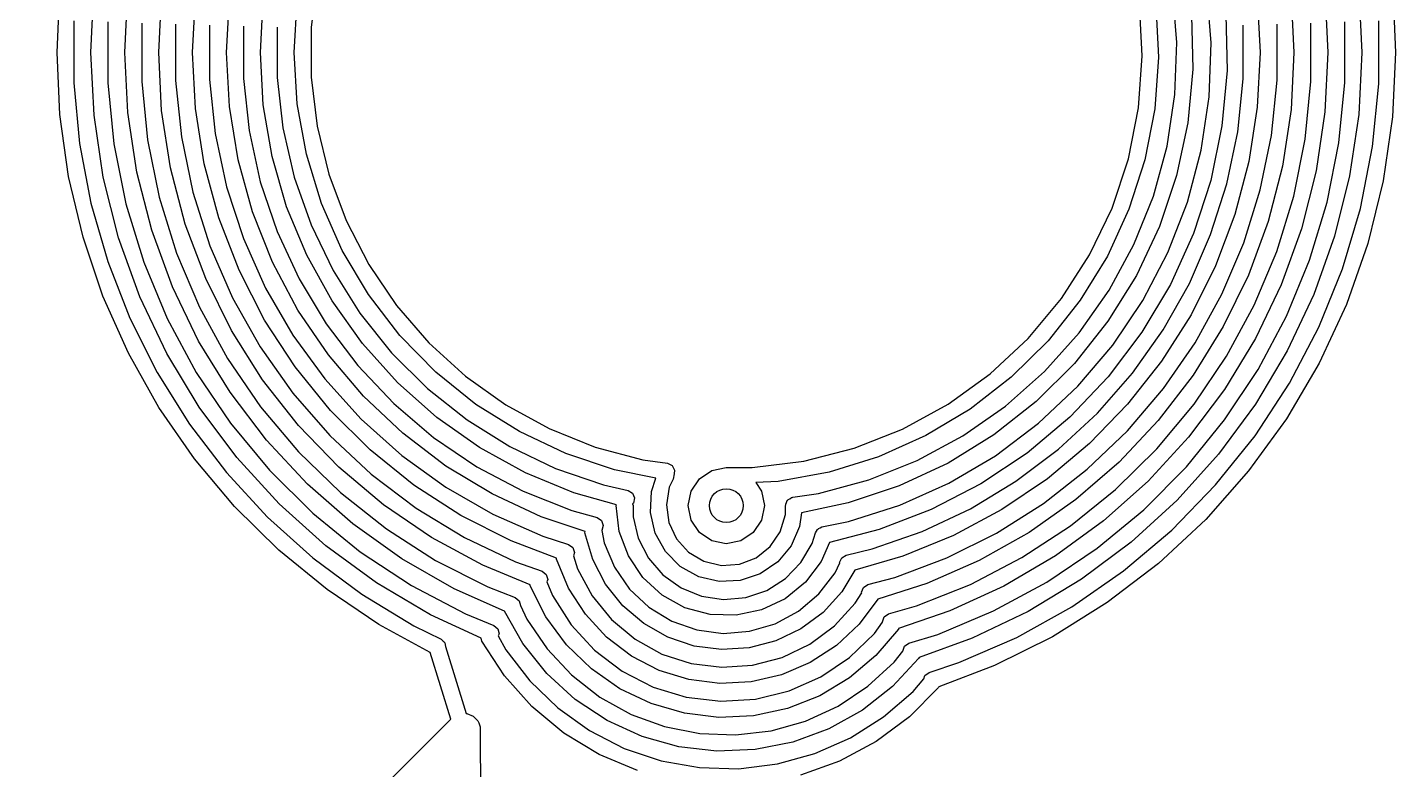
# Model space of a CAD drawing. Extents: x 108.1 to 155.9, y -81.1 to -32.1.
# Drawn here: x 110.77 to 118.85, y -60.83 to -56.45 of the extents above; entities that cross this region are included whole.
import ezdxf

# ---------------------------------------------------------------- set-up
doc = ezdxf.new("R2010")
doc.units = 0
doc.layers.add('BLACK', color=7, linetype='CONTINUOUS')

msp = doc.modelspace()

# ---------------------------------------------------------------- linework, layer by layer
at = {"layer": 'BLACK', "linetype": 'CONTINUOUS'}
for p, q in [((112.48471, -56.164097), (112.450036, -56.45401)), ((110.95, -56.6), (110.96585, -56.246498)), ((111.15, -56.6), (111.16828, -56.230185)), ((111.35, -56.6), (111.367773, -56.245213)), ((111.55, -56.6), (111.56744, -56.258617)), ((111.75, -56.6), (111.767366, -56.26969)), ((111.95, -56.6), (111.967289, -56.28109)), ((117.558616, -56.542423), (117.534259, -56.236362)), ((117.760885, -56.544063), (117.736961, -56.226574)), ((118.032633, -56.26969), (118.049998, -56.599996)), ((118.232425, -56.257312), (118.249998, -56.599996)), ((118.432226, -56.245214), (118.449998, -56.599996)), ((118.63172, -56.230185), (118.65, -56.6)), ((118.834221, -56.247288), (118.85, -56.6)), ((112.15, -56.6), (112.167388, -56.291243)), ((112.35, -56.6), (112.368045, -56.297174)), ((117.35475, -56.621349), (117.338268, -56.315215)), ((117.434929, -56.323175), (117.449839, -56.628549)), ((111.050039, -56.412972), (111.05, -56.6)), ((111.250054, -56.419586), (111.25, -56.6)), ((111.450032, -56.427173), (111.45, -56.6)), ((111.650061, -56.433975), (111.65, -56.6)), ((111.850026, -56.439648), (111.85, -56.6)), ((117.646058, -56.381465), (117.652944, -56.699444)), ((117.84857, -56.37781), (117.855002, -56.706761)), ((117.949999, -56.6), (117.949973, -56.439648)), ((118.149999, -56.6), (118.150043, -56.433331)), ((118.349999, -56.6), (118.349967, -56.427173)), ((118.55, -56.6), (118.549946, -56.419586)), ((118.75, -56.6), (118.749981, -56.413391)), ((112.049999, -56.445497), (112.05, -56.6)), ((112.250023, -56.450765), (112.25, -56.6)), ((112.450036, -56.45401), (112.45, -56.6)), ((110.967141, -56.967582), (110.95, -56.6)), ((111.05, -56.6), (111.049948, -56.77953)), ((111.150001, -56.600003), (111.15, -56.6)), ((111.168281, -56.969815), (111.150001, -56.600003)), ((111.25, -56.6), (111.250001, -56.6)), ((111.250001, -56.6), (111.250055, -56.780414)), ((111.350001, -56.600003), (111.35, -56.6)), ((111.367774, -56.954786), (111.350001, -56.600003)), ((111.45, -56.6), (111.450001, -56.6)), ((111.450001, -56.6), (111.450033, -56.772827)), ((111.550001, -56.600003), (111.55, -56.6)), ((111.567575, -56.942688), (111.550001, -56.600003)), ((111.650001, -56.6), (111.649957, -56.766669)), ((111.65, -56.6), (111.650001, -56.6)), ((111.767366, -56.93031), (111.75, -56.6)), ((111.85, -56.6), (111.850026, -56.760353)), ((111.967289, -56.91891), (111.95, -56.6)), ((112.05, -56.6), (112.049999, -56.754503)), ((112.150001, -56.600003), (112.15, -56.6)), ((112.167389, -56.908757), (112.150001, -56.600003)), ((112.25, -56.6), (112.250001, -56.6)), ((112.250001, -56.6), (112.250024, -56.749235)), ((112.350001, -56.600003), (112.35, -56.6)), ((112.368046, -56.902826), (112.350001, -56.600003)), ((112.45, -56.6), (112.450001, -56.6)), ((112.450001, -56.6), (112.450037, -56.74599)), ((117.547532, -56.849251), (117.558616, -56.542423)), ((117.74939, -56.862243), (117.760885, -56.544063)), ((117.95, -56.6), (117.949999, -56.6)), ((117.950013, -56.756959), (117.95, -56.6)), ((118.05, -56.6), (118.03336, -56.923353)), ((118.049998, -56.599996), (118.05, -56.6)), ((118.15, -56.6), (118.149999, -56.6)), ((118.150042, -56.764005), (118.15, -56.6)), ((118.25, -56.6), (118.232982, -56.937239)), ((118.249998, -56.599996), (118.25, -56.6)), ((118.35, -56.6), (118.349999, -56.6)), ((118.350046, -56.771258), (118.35, -56.6)), ((118.45, -56.6), (118.432548, -56.951573)), ((118.449998, -56.599996), (118.45, -56.6)), ((118.550036, -56.778591), (118.55, -56.6)), ((118.65, -56.6), (118.632088, -56.966088)), ((118.750013, -56.78596), (118.75, -56.6)), ((118.85, -56.6), (118.831612, -56.980691)), ((117.332946, -56.927149), (117.35475, -56.621349)), ((117.449839, -56.628549), (117.428095, -56.933513)), ((111.649957, -56.766669), (111.684056, -57.098258)), ((111.850026, -56.760353), (111.883656, -57.079289)), ((112.049999, -56.754503), (112.083404, -57.061697)), ((112.250024, -56.749235), (112.283535, -57.045818)), ((112.450037, -56.74599), (112.484711, -57.035903)), ((117.652944, -56.699444), (117.623133, -57.016098)), ((117.855002, -56.706761), (117.824849, -57.034391)), ((117.917789, -57.069218), (117.950013, -56.756959)), ((118.117022, -57.090347), (118.150042, -56.764005)), ((111.049948, -56.77953), (111.083361, -57.137031)), ((111.250055, -56.780414), (111.285639, -57.139483)), ((111.450033, -56.772827), (111.484578, -57.116751)), ((118.316125, -57.11209), (118.350046, -56.771258)), ((118.515166, -57.134067), (118.550036, -56.778591)), ((118.714168, -57.156149), (118.750013, -56.78596)), ((112.018952, -57.234083), (111.967289, -56.91891)), ((112.219332, -57.213609), (112.167389, -56.908757)), ((112.421925, -57.201366), (112.368046, -56.902826)), ((117.273196, -57.227848), (117.332946, -56.927149)), ((117.501156, -57.152756), (117.547532, -56.849251)), ((117.702617, -57.177177), (117.74939, -56.862243)), ((118.03336, -56.923353), (117.983615, -57.243289)), ((111.018413, -57.331973), (110.967141, -56.967582)), ((111.222941, -57.336025), (111.168281, -56.969815)), ((111.420916, -57.30602), (111.367774, -56.954786)), ((111.620112, -57.281781), (111.567575, -56.942688)), ((111.819273, -57.256978), (111.767366, -56.93031)), ((117.428095, -56.933513), (117.370008, -57.233682)), ((118.232982, -56.937239), (118.182102, -57.271051)), ((118.432548, -56.951573), (118.380364, -57.299689)), ((118.632088, -56.966088), (118.578522, -57.328679)), ((118.831612, -56.980691), (118.77662, -57.357838)), ((111.883656, -57.079289), (111.950543, -57.392942)), ((112.083404, -57.061697), (112.149823, -57.36348)), ((112.283535, -57.045818), (112.350132, -57.336763)), ((112.484711, -57.035903), (112.553568, -57.319646)), ((117.623133, -57.016098), (117.557022, -57.327206)), ((117.824849, -57.034391), (117.758483, -57.356642)), ((117.853681, -57.376521), (117.917789, -57.069218)), ((111.083361, -57.137031), (111.149898, -57.489872)), ((111.285639, -57.139483), (111.35646, -57.493292)), ((111.484578, -57.116751), (111.553321, -57.455501)), ((111.684056, -57.098258), (111.751895, -57.424619)), ((117.420106, -57.448893), (117.501156, -57.152756)), ((118.051317, -57.411708), (118.117022, -57.090347)), ((118.248617, -57.447887), (118.316125, -57.11209)), ((118.44576, -57.484442), (118.515166, -57.134067)), ((118.642812, -57.521161), (118.714168, -57.156149)), ((112.104384, -57.541823), (112.018952, -57.234083)), ((112.305175, -57.510702), (112.219332, -57.213609)), ((112.510877, -57.491395), (112.421925, -57.201366)), ((117.176433, -57.518754), (117.273196, -57.227848)), ((117.370008, -57.233682), (117.276415, -57.524743)), ((117.621145, -57.484966), (117.702617, -57.177177)), ((117.983615, -57.243289), (117.90129, -57.556428)), ((111.103373, -57.690012), (111.018413, -57.331973)), ((111.508893, -57.650185), (111.420916, -57.30602)), ((111.70706, -57.613721), (111.620112, -57.281781)), ((111.905148, -57.576401), (111.819273, -57.256978)), ((112.553568, -57.319646), (112.655635, -57.593205)), ((117.557022, -57.327206), (117.455491, -57.628619)), ((118.182102, -57.271051), (118.097875, -57.598045)), ((118.380364, -57.299689), (118.293961, -57.640926)), ((118.578522, -57.328679), (118.489815, -57.684309)), ((111.313451, -57.69506), (111.222941, -57.336025)), ((111.950543, -57.392942), (112.049952, -57.697851)), ((112.149823, -57.36348), (112.248476, -57.656315)), ((112.350132, -57.336763), (112.448975, -57.618392)), ((117.758483, -57.356642), (117.656728, -57.669526)), ((117.758367, -57.675619), (117.853681, -57.376521)), ((117.953595, -57.724822), (118.051317, -57.411708)), ((118.77662, -57.357838), (118.685535, -57.72793)), ((111.149898, -57.489872), (111.248982, -57.83499)), ((111.35646, -57.493292), (111.461827, -57.838392)), ((111.553321, -57.455501), (111.655575, -57.785684)), ((111.751895, -57.424619), (111.852764, -57.742328)), ((112.633641, -57.768808), (112.510877, -57.491395)), ((117.305461, -57.733714), (117.420106, -57.448893)), ((117.505983, -57.781797), (117.621145, -57.484966)), ((118.148185, -57.775348), (118.248617, -57.447887)), ((118.342481, -57.826367), (118.44576, -57.484442)), ((112.222584, -57.838524), (112.104384, -57.541823)), ((112.423831, -57.796278), (112.305175, -57.510702)), ((117.044164, -57.79533), (117.176433, -57.518754)), ((117.276415, -57.524743), (117.148659, -57.802509)), ((117.90129, -57.556428), (117.787257, -57.859463)), ((118.536609, -57.877596), (118.642812, -57.521161)), ((111.630826, -57.983834), (111.508893, -57.650185)), ((111.827509, -57.935025), (111.70706, -57.613721)), ((112.024044, -57.885059), (111.905148, -57.576401)), ((112.448975, -57.618392), (112.578813, -57.887142)), ((112.655635, -57.593205), (112.789465, -57.852707)), ((117.455491, -57.628619), (117.319895, -57.916321)), ((118.097875, -57.598045), (117.981159, -57.9149)), ((118.293961, -57.640926), (118.174189, -57.971929)), ((111.221283, -58.03859), (111.103373, -57.690012)), ((111.438925, -58.043418), (111.313451, -57.69506)), ((112.049952, -57.697851), (112.180785, -57.990655)), ((112.248476, -57.656315), (112.378209, -57.936768)), ((117.158752, -58.003422), (117.305461, -57.733714)), ((117.656728, -57.669526), (117.520842, -57.969168)), ((117.632853, -57.963352), (117.758367, -57.675619)), ((117.824849, -58.026508), (117.953595, -57.724822)), ((118.489815, -57.684309), (118.366814, -58.02958)), ((118.685535, -57.72793), (118.559206, -58.08752)), ((111.655575, -57.785684), (111.790316, -58.103996)), ((111.852764, -57.742328), (111.985604, -58.048053)), ((112.5738, -58.066726), (112.423831, -57.796278)), ((112.788481, -58.029679), (112.633641, -57.768808)), ((116.878454, -58.053264), (117.044164, -57.79533)), ((117.148659, -57.802509), (116.988578, -58.062989)), ((117.358558, -58.063997), (117.505983, -57.781797)), ((118.015816, -58.091253), (118.148185, -57.775348)), ((111.248982, -57.83499), (111.379751, -58.169389)), ((111.461827, -57.838392), (111.600714, -58.17142)), ((112.174651, -58.179548), (112.024044, -57.885059)), ((112.372166, -58.120709), (112.222584, -57.838524)), ((112.578813, -57.887142), (112.738003, -58.139615)), ((112.789465, -57.852707), (112.953166, -58.09448)), ((117.787257, -57.859463), (117.642719, -58.149192)), ((118.206316, -58.156576), (118.342481, -57.826367)), ((118.396549, -58.222136), (118.536609, -57.877596)), ((111.980193, -58.242322), (111.827509, -57.935025)), ((112.378209, -57.936768), (112.5375, -58.201552)), ((117.319895, -57.916321), (117.152041, -58.186476)), ((117.520842, -57.969168), (117.352508, -58.251859)), ((117.478466, -58.236682), (117.632853, -57.963352)), ((117.981159, -57.9149), (117.833138, -58.218395)), ((118.174189, -57.971929), (118.022224, -58.289442)), ((111.37112, -58.374684), (111.221283, -58.03859)), ((111.598143, -58.377704), (111.438925, -58.043418)), ((111.785494, -58.303626), (111.630826, -57.983834)), ((111.985604, -58.048053), (112.149021, -58.338585)), ((112.180785, -57.990655), (112.341601, -58.268126)), ((112.973205, -58.270316), (112.788481, -58.029679)), ((116.681886, -58.288531), (116.878454, -58.053264)), ((116.981932, -58.254422), (117.158752, -58.003422)), ((117.666387, -58.313701), (117.824849, -58.026508)), ((118.366814, -58.02958), (118.210694, -58.361194)), ((111.790316, -58.103996), (111.956193, -58.407247)), ((112.551377, -58.385069), (112.372166, -58.120709)), ((112.753185, -58.318627), (112.5738, -58.066726)), ((112.738003, -58.139615), (112.924534, -58.372619)), ((112.953166, -58.09448), (113.14442, -58.315101)), ((116.988578, -58.062989), (116.798473, -58.302438)), ((117.180693, -58.328072), (117.358558, -58.063997)), ((117.852813, -58.392496), (118.015816, -58.091253)), ((118.559206, -58.08752), (118.398808, -58.43326)), ((111.379751, -58.169389), (111.541072, -58.490169)), ((111.600714, -58.17142), (111.771766, -58.489127)), ((112.355308, -58.456621), (112.174651, -58.179548)), ((112.5375, -58.201552), (112.724481, -58.447565)), ((117.152041, -58.186476), (116.954166, -58.435482)), ((117.642719, -58.149192), (117.469203, -58.422552)), ((117.833138, -58.218395), (117.655317, -58.505447)), ((118.038565, -58.471915), (118.206316, -58.156576)), ((112.163511, -58.532388), (111.980193, -58.242322)), ((112.341601, -58.268126), (112.530625, -58.527204)), ((113.185199, -58.487314), (112.973205, -58.270316)), ((116.457527, -58.497463), (116.681886, -58.288531)), ((116.777359, -58.483368), (116.981932, -58.254422)), ((117.352508, -58.251859), (117.15381, -58.514099)), ((117.296837, -58.49272), (117.478466, -58.236682)), ((118.022224, -58.289442), (117.839562, -58.590345)), ((118.223934, -58.551573), (118.396549, -58.222136)), ((111.551582, -58.695376), (111.37112, -58.374684)), ((111.789551, -58.694659), (111.598143, -58.377704)), ((111.971347, -58.606361), (111.785494, -58.303626)), ((112.149021, -58.338585), (112.341301, -58.610876)), ((112.959718, -58.548795), (112.753185, -58.318627)), ((112.924534, -58.372619), (113.136046, -58.583207)), ((113.14442, -58.315101), (113.36052, -58.511449)), ((116.798473, -58.302438), (116.581077, -58.517414)), ((116.974592, -58.570751), (117.180693, -58.328072)), ((117.479819, -58.583483), (117.666387, -58.313701)), ((118.210694, -58.361194), (118.022946, -58.675983)), ((111.956193, -58.407247), (112.151548, -58.692403)), ((112.564022, -58.713222), (112.355308, -58.456621)), ((112.758116, -58.628506), (112.551377, -58.385069)), ((112.724481, -58.447565), (112.936962, -58.671922)), ((116.954166, -58.435482), (116.728908, -58.660021)), ((117.469203, -58.422552), (117.268543, -58.676657)), ((117.660778, -58.676114), (117.852813, -58.392496)), ((118.398808, -58.43326), (118.205835, -58.761933)), ((111.541072, -58.490169), (111.731544, -58.794544)), ((111.771766, -58.489127), (111.973316, -58.788416)), ((112.37554, -58.80218), (112.163511, -58.532388)), ((112.530625, -58.527204), (112.745775, -58.765033)), ((113.421462, -58.6776), (113.185199, -58.487314)), ((113.36052, -58.511449), (113.598409, -58.680744)), ((116.208875, -58.6768), (116.457527, -58.497463)), ((116.581077, -58.517414), (116.339514, -58.704826)), ((116.54776, -58.687208), (116.777359, -58.483368)), ((117.15381, -58.514099), (116.927209, -58.75264)), ((117.089885, -58.72876), (117.296837, -58.49272)), ((117.655317, -58.505447), (117.449502, -58.773141)), ((117.84083, -58.769372), (118.038565, -58.471915)), ((112.186524, -58.889005), (111.971347, -58.606361)), ((112.341301, -58.610876), (112.560427, -58.862069)), ((113.190787, -58.754318), (112.959718, -58.548795)), ((113.136046, -58.583207), (113.369864, -58.768716)), ((116.742806, -58.789032), (116.974592, -58.570751)), ((117.267039, -58.833113), (117.479819, -58.583483)), ((117.839562, -58.590345), (117.627998, -58.871679)), ((118.020373, -58.862841), (118.223934, -58.551573)), ((111.761105, -58.997882), (111.551582, -58.695376)), ((112.011283, -58.991193), (111.789551, -58.694659)), ((112.151548, -58.692403), (112.374422, -58.956607)), ((112.989961, -58.848166), (112.758116, -58.628506)), ((112.936962, -58.671922), (113.172453, -58.871994)), ((113.678651, -58.838482), (113.421462, -58.6776)), ((113.598409, -58.680744), (113.854719, -58.82059)), ((115.939809, -58.823747), (116.208875, -58.6768)), ((116.339514, -58.704826), (116.077258, -58.861981)), ((116.296197, -58.863225), (116.54776, -58.687208)), ((116.728908, -58.660021), (116.479271, -58.857099)), ((117.268543, -58.676657), (117.042859, -58.908822)), ((117.441599, -58.939321), (117.660778, -58.676114)), ((118.022946, -58.675983), (117.805364, -58.97094)), ((112.798494, -58.946523), (112.564022, -58.713222)), ((112.745775, -58.765033), (112.984677, -58.978989)), ((113.443471, -58.932599), (113.190787, -58.754318)), ((113.369864, -58.768716), (113.623032, -58.9268)), ((116.927209, -58.75264), (116.675509, -58.96453)), ((116.859796, -58.94231), (117.089885, -58.72876)), ((117.449502, -58.773141), (117.217784, -59.018755)), ((117.615001, -59.046104), (117.84083, -58.769372)), ((118.205835, -58.761933), (117.982084, -59.070477)), ((111.731544, -58.794544), (111.949514, -59.079873)), ((111.973316, -58.788416), (112.203398, -59.066371)), ((112.614055, -59.048867), (112.37554, -58.80218)), ((112.560427, -58.862069), (112.804098, -59.089529)), ((113.244194, -59.041476), (112.989961, -58.848166)), ((113.953125, -58.967683), (113.678651, -58.838482)), ((113.854719, -58.82059), (114.125823, -58.929009)), ((115.654526, -58.93601), (115.939809, -58.823747)), ((116.077258, -58.861981), (115.798079, -58.986619)), ((116.026021, -59.009072), (116.296197, -58.863225)), ((116.479271, -58.857099), (116.208581, -59.024089)), ((116.488204, -58.98021), (116.742806, -58.789032)), ((117.030212, -59.060054), (117.267039, -58.833113)), ((117.78776, -59.153041), (118.020373, -58.862841)), ((112.428872, -59.148729), (112.186524, -58.889005)), ((113.056137, -59.153951), (112.798494, -58.946523)), ((113.172453, -58.871994), (113.428191, -59.045436)), ((113.714573, -59.081382), (113.443471, -58.932599)), ((113.623032, -58.9268), (113.892348, -59.05546)), ((114.125823, -58.929009), (114.407884, -59.004465)), ((115.357475, -59.01184), (115.654526, -58.93601)), ((116.609001, -59.131113), (116.859796, -58.94231)), ((117.042859, -58.908822), (116.794534, -59.116593)), ((117.197431, -59.179527), (117.441599, -58.939321)), ((117.627998, -58.871679), (117.389612, -59.130678)), ((111.99787, -59.279578), (111.761105, -58.997882)), ((112.261178, -59.264415), (112.011283, -58.991193)), ((112.374422, -58.956607), (112.622586, -59.197215)), ((112.984677, -58.978989), (113.244698, -59.166715)), ((114.241001, -59.063375), (113.953125, -58.967683)), ((114.407884, -59.004465), (114.552391, -59.025214)), ((114.552391, -59.025214), (114.552391, -59.025215)), ((114.552391, -59.025215), (114.580128, -59.038837)), ((115.053289, -59.050052), (115.357475, -59.01184)), ((115.798079, -58.986619), (115.505989, -59.076948)), ((115.740835, -59.122806), (116.026021, -59.009072)), ((116.208581, -59.024089), (115.920448, -59.158765)), ((116.21394, -59.14192), (116.488204, -58.98021)), ((116.675509, -58.96453), (116.401826, -59.147146)), ((117.217784, -59.018755), (116.962518, -59.239795)), ((117.805364, -58.97094), (117.560027, -59.243247)), ((111.949514, -59.079873), (112.193091, -59.34368)), ((112.203398, -59.066371), (112.45977, -59.32028)), ((112.876554, -59.269861), (112.614055, -59.048867)), ((112.804098, -59.089529), (113.069759, -59.29087)), ((113.517834, -59.206169), (113.244194, -59.041476)), ((113.428191, -59.045436), (113.701181, -59.190215)), ((114.000666, -59.198787), (113.714573, -59.081382)), ((113.892348, -59.05546), (114.174406, -59.153068)), ((114.484232, -59.113156), (114.241001, -59.063375)), ((114.580128, -59.038837), (114.594561, -59.066161)), ((114.591554, -59.087919), (114.586951, -59.118476)), ((114.594561, -59.066161), (114.591466, -59.08775)), ((114.591466, -59.08775), (114.591554, -59.087919)), ((114.740901, -59.115901), (114.813896, -59.067127)), ((114.813896, -59.067127), (114.9, -59.05)), ((114.9, -59.05), (114.9, -59.049999)), ((114.9, -59.049999), (115.053289, -59.050052)), ((115.505989, -59.076948), (115.205188, -59.13167)), ((116.771741, -59.262002), (117.030212, -59.060054)), ((117.363236, -59.299467), (117.615001, -59.046104)), ((117.982084, -59.070477), (117.729638, -59.35602)), ((112.695964, -59.382933), (112.428872, -59.148729)), ((113.33411, -59.333219), (113.056137, -59.153951)), ((113.244698, -59.166715), (113.52297, -59.32614)), ((114.174406, -59.153068), (114.320018, -59.185752)), ((114.320018, -59.185752), (114.320018, -59.185753)), ((114.320018, -59.185753), (114.346605, -59.201503)), ((114.457788, -59.19164), (114.484232, -59.113156)), ((114.563292, -59.165869), (114.546078, -59.270401)), ((114.586951, -59.118476), (114.563292, -59.165869)), ((114.675, -59.275), (114.692127, -59.188896)), ((114.692127, -59.188896), (114.740901, -59.115901)), ((115.205188, -59.13167), (115.074865, -59.139496)), ((115.074865, -59.139496), (115.107873, -59.188896)), ((115.107873, -59.188896), (115.125, -59.275)), ((115.444441, -59.202909), (115.740835, -59.122806)), ((115.920448, -59.158765), (115.618711, -59.259332)), ((115.923407, -59.272158), (116.21394, -59.14192)), ((116.401826, -59.147146), (116.10955, -59.298226)), ((116.34015, -59.293173), (116.609001, -59.131113)), ((116.794534, -59.116593), (116.526194, -59.297776)), ((116.930674, -59.394371), (117.197431, -59.179527)), ((117.389612, -59.130678), (117.126749, -59.364795)), ((117.528261, -59.419472), (117.78776, -59.153041)), ((112.536799, -59.511661), (112.261178, -59.264415)), ((112.622586, -59.197215), (112.893553, -59.411816)), ((113.160282, -59.462844), (112.876554, -59.269861)), ((113.807675, -59.340315), (113.517834, -59.206169)), ((113.701181, -59.190215), (113.988223, -59.304633)), ((114.251591, -59.270101), (114.000666, -59.198787)), ((114.25, -59.275), (114.251591, -59.270101)), ((114.346605, -59.201503), (114.358857, -59.229872)), ((114.352093, -59.260025), (114.346682, -59.264788)), ((114.346682, -59.264788), (114.35, -59.275)), ((114.358857, -59.229872), (114.352093, -59.260025)), ((114.451862, -59.315896), (114.457788, -59.19164)), ((114.546078, -59.270401), (114.56057, -59.375346)), ((115.250685, -59.266752), (115.255991, -59.256555)), ((115.251313, -59.270954), (115.250685, -59.266752)), ((115.255991, -59.256555), (115.259548, -59.245611)), ((115.259548, -59.245611), (115.262989, -59.24311)), ((115.262989, -59.24311), (115.264952, -59.23934)), ((115.264952, -59.23934), (115.27524, -59.234209)), ((115.27524, -59.234209), (115.284548, -59.227447)), ((115.284548, -59.227447), (115.288802, -59.227447)), ((115.288802, -59.227447), (115.292606, -59.22555)), ((115.292605, -59.225549), (115.444441, -59.202909)), ((115.292606, -59.22555), (115.292605, -59.225549)), ((115.618711, -59.259332), (115.344172, -59.316756)), ((116.494253, -59.436904), (116.771741, -59.262002)), ((116.962518, -59.239795), (116.686297, -59.434015)), ((117.560027, -59.243247), (117.289278, -59.490303)), ((112.259821, -59.538019), (111.99787, -59.279578)), ((112.193091, -59.34368), (112.46016, -59.583675)), ((112.45977, -59.32028), (112.739933, -59.547669)), ((113.069759, -59.29087), (113.354623, -59.463978)), ((113.629349, -59.482351), (113.33411, -59.333219)), ((113.52297, -59.32614), (113.816425, -59.455507)), ((114.066589, -59.427599), (113.807675, -59.340315)), ((113.988223, -59.304633), (114.137087, -59.345991)), ((114.137087, -59.345991), (114.162848, -59.363059)), ((114.250001, -59.275), (114.25, -59.275)), ((114.268198, -59.427725), (114.250001, -59.275)), ((114.350001, -59.275), (114.349852, -59.340549)), ((114.349852, -59.340549), (114.380656, -59.467978)), ((114.35, -59.275), (114.350001, -59.275)), ((114.480182, -59.437027), (114.451862, -59.315896)), ((114.692127, -59.361104), (114.675, -59.275)), ((115.125, -59.275), (115.107873, -59.361104)), ((115.218614, -59.429166), (115.249966, -59.32797)), ((115.249966, -59.32797), (115.249999, -59.275)), ((115.249999, -59.275), (115.251313, -59.270954)), ((115.344172, -59.316756), (115.332806, -59.398203)), ((115.620204, -59.369314), (115.923407, -59.272158)), ((116.10955, -59.298226), (115.802299, -59.4159)), ((116.056084, -59.42678), (116.34015, -59.293173)), ((116.526194, -59.297776), (116.240673, -59.450456)), ((117.087938, -59.527043), (117.363236, -59.299467)), ((112.985124, -59.589271), (112.695964, -59.382933)), ((112.893553, -59.411816), (113.184611, -59.598263)), ((114.065487, -59.436519), (114.066589, -59.427599)), ((114.162848, -59.363059), (114.173656, -59.392008)), ((114.165384, -59.421782), (114.164608, -59.422398)), ((114.164608, -59.422398), (114.17853, -59.494529)), ((114.173656, -59.392008), (114.165384, -59.421782)), ((114.32177, -59.571899), (114.268198, -59.427725)), ((114.56057, -59.375346), (114.60547, -59.471301)), ((114.740901, -59.434099), (114.692127, -59.361104)), ((115.107873, -59.361104), (115.059099, -59.434099)), ((115.158719, -59.51655), (115.218614, -59.429166)), ((115.332806, -59.398203), (115.282538, -59.511991)), ((115.42617, -59.435139), (115.432558, -59.42599)), ((115.432558, -59.42599), (115.437206, -59.415845)), ((115.437206, -59.415845), (115.441224, -59.413581)), ((115.441224, -59.413581), (115.443863, -59.409803)), ((115.443863, -59.409803), (115.454403, -59.406158)), ((115.454403, -59.406158), (115.464131, -59.40068)), ((115.464131, -59.400679), (115.620204, -59.369314)), ((115.464131, -59.40068), (115.464131, -59.400679)), ((115.802299, -59.4159), (115.50964, -59.49201)), ((115.759803, -59.530521), (116.056084, -59.42678)), ((116.643951, -59.581741), (116.930674, -59.394371)), ((117.126749, -59.364795), (116.841991, -59.571728)), ((117.244292, -59.659652), (117.528261, -59.419472)), ((117.729638, -59.35602), (117.450847, -59.615904)), ((112.835459, -59.730521), (112.536799, -59.511661)), ((113.462263, -59.62579), (113.160282, -59.462844)), ((113.354623, -59.463978), (113.655701, -59.607038)), ((113.898499, -59.584484), (113.629349, -59.482351)), ((113.816425, -59.455507), (113.969118, -59.504472)), ((113.969118, -59.504472), (113.969118, -59.504473)), ((113.969118, -59.504473), (113.994191, -59.522536)), ((114.065488, -59.436519), (114.065487, -59.436519)), ((114.111758, -59.593076), (114.065488, -59.436519)), ((114.17853, -59.494529), (114.239555, -59.639039)), ((114.380656, -59.467978), (114.440537, -59.584602)), ((114.540583, -59.545776), (114.480182, -59.437027)), ((114.60547, -59.471301), (114.676756, -59.549671)), ((114.813896, -59.482873), (114.740901, -59.434099)), ((114.9, -59.5), (114.813896, -59.482873)), ((114.986104, -59.482873), (114.9, -59.5)), ((115.059099, -59.434099), (114.986104, -59.482873)), ((115.282538, -59.511991), (115.203037, -59.607669)), ((115.340655, -59.61083), (115.407226, -59.497891)), ((115.407226, -59.497891), (115.42617, -59.435139)), ((115.50964, -59.49201), (115.459961, -59.605065)), ((116.240673, -59.450456), (115.940986, -59.57302)), ((116.200569, -59.582983), (116.494253, -59.436904)), ((116.686297, -59.434015), (116.391928, -59.599442)), ((117.289278, -59.490303), (116.995704, -59.709747)), ((112.544686, -59.770961), (112.259821, -59.538019)), ((112.46016, -59.583675), (112.748404, -59.797776)), ((112.739933, -59.547669), (113.041154, -59.746321)), ((113.293459, -59.765678), (112.985124, -59.589271)), ((113.898443, -59.591282), (113.898499, -59.584484)), ((113.969085, -59.761362), (113.898443, -59.591282)), ((113.994191, -59.522536), (114.003858, -59.551887)), ((114.003858, -59.551887), (113.997315, -59.5723)), ((113.997315, -59.5723), (114.02109, -59.647613)), ((114.187104, -59.737901), (114.111758, -59.593076)), ((114.407718, -59.699449), (114.32177, -59.571899)), ((114.440537, -59.584602), (114.526145, -59.68389)), ((114.62845, -59.633833), (114.540583, -59.545776)), ((114.676756, -59.549671), (114.768041, -59.603434)), ((114.976839, -59.620511), (115.075647, -59.582295)), ((115.075647, -59.582295), (115.158719, -59.51655)), ((115.568871, -59.611531), (115.580743, -59.583001)), ((115.580743, -59.583001), (115.607118, -59.566898)), ((115.607118, -59.566898), (115.759803, -59.530521)), ((115.940986, -59.57302), (115.658578, -59.655876)), ((115.89367, -59.698756), (116.200569, -59.582983)), ((116.340083, -59.739794), (116.643951, -59.581741)), ((116.841991, -59.571728), (116.538141, -59.749444)), ((116.791739, -59.726656), (117.087938, -59.527043)), ((113.184611, -59.598263), (113.492845, -59.754688)), ((113.742327, -59.741679), (113.462263, -59.62579)), ((113.655701, -59.607038), (113.812782, -59.662752)), ((113.812782, -59.662752), (113.812781, -59.662753)), ((113.812781, -59.662753), (113.837283, -59.681583)), ((114.02109, -59.647613), (114.107385, -59.807058)), ((114.239555, -59.639039), (114.329156, -59.767798)), ((114.737069, -59.694468), (114.62845, -59.633833)), ((114.768041, -59.603434), (114.871148, -59.627774)), ((114.871148, -59.627774), (114.976839, -59.620511)), ((115.203037, -59.607669), (115.100378, -59.677925)), ((115.249412, -59.704966), (115.340655, -59.61083)), ((115.459961, -59.605065), (115.366732, -59.727394)), ((115.445403, -59.795814), (115.541351, -59.671713)), ((115.541351, -59.671713), (115.569365, -59.613605)), ((115.569365, -59.613605), (115.568871, -59.611531)), ((115.658578, -59.655876), (115.580704, -59.784058)), ((116.391928, -59.599442), (116.0824, -59.734395)), ((116.938498, -59.871346), (117.244292, -59.659652)), ((117.450847, -59.615904), (117.148307, -59.847709)), ((113.154247, -59.918861), (112.835459, -59.730521)), ((113.041154, -59.746321), (113.360497, -59.914299)), ((113.492845, -59.754688), (113.653995, -59.817136)), ((113.742826, -59.74839), (113.742327, -59.741679)), ((113.83557, -59.93085), (113.742826, -59.74839)), ((113.837283, -59.681583), (113.846037, -59.711219)), ((113.846037, -59.711219), (113.841209, -59.724816)), ((113.841209, -59.724816), (113.874056, -59.805334)), ((114.288747, -59.86565), (114.187104, -59.737901)), ((114.521229, -59.803234), (114.407718, -59.699449)), ((114.526145, -59.68389), (114.632685, -59.760285)), ((114.858139, -59.723049), (114.737069, -59.694468)), ((114.982407, -59.71739), (114.858139, -59.723049)), ((115.100378, -59.677925), (114.982407, -59.71739)), ((115.138604, -59.775027), (115.249412, -59.704966)), ((115.366732, -59.727394), (115.24737, -59.824393)), ((115.709214, -59.757641), (115.735162, -59.74086)), ((115.735162, -59.74086), (115.89367, -59.698756)), ((116.0824, -59.734395), (115.79353, -59.827025)), ((116.022055, -59.866977), (116.340083, -59.739794)), ((116.538141, -59.749444), (116.218183, -59.896194)), ((116.477468, -59.896399), (116.791739, -59.726656)), ((116.995704, -59.709747), (116.682109, -59.899483)), ((112.849991, -59.976383), (112.544686, -59.770961)), ((112.748404, -59.797776), (113.055322, -59.984124)), ((113.591228, -59.898499), (113.293459, -59.765678)), ((113.653995, -59.817136), (113.653995, -59.817137)), ((113.653995, -59.817137), (113.677952, -59.836656)), ((113.874056, -59.805334), (113.983852, -59.978198)), ((114.068348, -59.916488), (113.969085, -59.761362)), ((114.107385, -59.807058), (114.222268, -59.947312)), ((114.329156, -59.767798), (114.443457, -59.875234)), ((114.655947, -59.877443), (114.521229, -59.803234)), ((114.632685, -59.760285), (114.754192, -59.809508)), ((114.754192, -59.809508), (114.883863, -59.828804)), ((114.883863, -59.828804), (115.014437, -59.817092)), ((115.014437, -59.817092), (115.138604, -59.775027)), ((115.24737, -59.824393), (115.108559, -59.890631)), ((115.325856, -59.897381), (115.445403, -59.795814)), ((115.580704, -59.784058), (115.470831, -59.904801)), ((115.660894, -59.851511), (115.698979, -59.789833)), ((115.79353, -59.827025), (115.683459, -59.974531)), ((115.698085, -59.786469), (115.709214, -59.757641)), ((115.698979, -59.789833), (115.698085, -59.786469)), ((113.360497, -59.914299), (113.527653, -59.982182)), ((113.699797, -60.089039), (113.591228, -59.898499)), ((113.677952, -59.836656), (113.685552, -59.865366)), ((113.685552, -59.865366), (113.723224, -59.945517)), ((114.193182, -60.051891), (114.068348, -59.916488)), ((114.412937, -59.971612), (114.288747, -59.86565)), ((114.443457, -59.875234), (114.577512, -59.956699)), ((114.804331, -59.91792), (114.655947, -59.877443)), ((115.108559, -59.890631), (114.958071, -59.9224)), ((115.187884, -59.972019), (115.325856, -59.897381)), ((115.470831, -59.904801), (115.339902, -60.002313)), ((115.538179, -59.984966), (115.660894, -59.851511)), ((115.831928, -59.931795), (115.857512, -59.914464)), ((115.857512, -59.914464), (116.022055, -59.866977)), ((116.218183, -59.896194), (115.917064, -59.999613)), ((116.148127, -60.034652), (116.477468, -59.896399)), ((116.682109, -59.899483), (116.35149, -60.057698)), ((116.613724, -60.052583), (116.938498, -59.871346)), ((117.148307, -59.847709), (116.824835, -60.049277)), ((113.153109, -60.141612), (112.849991, -59.976383)), ((113.055322, -59.984124), (113.216808, -60.062566)), ((113.453255, -60.057752), (113.154247, -59.918861)), ((113.527653, -59.982182), (113.527652, -59.982183)), ((113.527652, -59.982183), (113.551295, -60.002081)), ((113.723224, -59.945517), (113.841808, -60.120354)), ((113.956843, -60.095734), (113.83557, -59.93085)), ((113.983852, -59.978198), (114.122452, -60.128952)), ((114.222268, -59.947312), (114.361595, -60.063317)), ((114.555094, -60.051877), (114.412937, -59.971612)), ((114.577512, -59.956699), (114.72552, -60.008668)), ((114.958071, -59.9224), (114.804331, -59.91792)), ((115.037455, -60.016497), (115.187884, -59.972019)), ((115.392446, -60.092815), (115.538179, -59.984966)), ((115.683459, -59.974531), (115.549227, -60.100624)), ((115.77475, -60.029074), (115.82205, -59.963051)), ((115.821416, -59.960854), (115.831928, -59.931795)), ((115.82205, -59.963051), (115.821416, -59.960854)), ((113.216808, -60.062566), (113.216808, -60.062567)), ((113.216808, -60.062567), (113.226881, -60.072269)), ((113.226881, -60.072269), (113.233706, -60.075947)), ((113.233706, -60.075947), (113.234968, -60.080058)), ((113.456428, -60.074121), (113.453255, -60.057752)), ((113.590309, -60.278595), (113.456428, -60.074121)), ((113.551295, -60.002081), (113.558726, -60.032076)), ((113.558726, -60.032076), (113.553951, -60.043842)), ((113.553951, -60.043842), (113.599604, -60.126443)), ((114.339748, -60.163408), (114.193182, -60.051891)), ((114.361595, -60.063317), (114.520341, -60.15089)), ((114.709974, -60.103486), (114.555094, -60.051877)), ((114.72552, -60.008668), (114.881078, -60.028893)), ((114.881078, -60.028893), (115.037455, -60.016497)), ((115.192745, -60.072997), (115.03479, -60.114244)), ((115.339902, -60.002313), (115.192745, -60.072997)), ((115.627814, -60.171717), (115.77475, -60.029074)), ((115.915616, -60.00416), (115.783037, -60.160097)), ((115.917064, -59.999613), (115.915616, -60.00416)), ((115.977484, -60.087338), (116.148127, -60.034652)), ((116.35149, -60.057698), (116.037139, -60.17193)), ((116.272995, -60.201675), (116.613724, -60.052583)), ((116.824835, -60.049277), (116.483441, -60.218731)), ((113.27383, -60.534753), (113.153109, -60.141612)), ((113.234968, -60.080058), (113.239065, -60.084004)), ((113.239065, -60.084004), (113.243025, -60.106295)), ((113.243025, -60.106295), (113.364509, -60.501921)), ((113.599604, -60.126443), (113.739643, -60.309194)), ((113.840984, -60.265773), (113.699797, -60.089039)), ((113.841808, -60.120354), (113.986136, -60.274623)), ((114.103392, -60.238621), (113.956843, -60.095734)), ((114.122452, -60.128952), (114.2855, -60.252857)), ((114.520341, -60.15089), (114.692781, -60.206871)), ((114.871863, -60.124533), (114.709974, -60.103486)), ((115.03479, -60.114244), (114.871863, -60.124533)), ((115.228952, -60.171167), (115.392446, -60.092815)), ((115.549227, -60.100624), (115.395035, -60.201332)), ((115.890968, -60.198242), (115.94265, -60.133207)), ((115.94265, -60.133207), (115.952223, -60.105138)), ((115.952223, -60.105138), (115.977484, -60.087338)), ((114.271291, -60.355683), (114.103392, -60.238621)), ((114.503539, -60.24761), (114.339748, -60.163408)), ((114.692781, -60.206871), (114.872695, -60.229242)), ((114.872695, -60.229242), (115.053593, -60.217196)), ((115.053593, -60.217196), (115.228952, -60.171167)), ((115.395035, -60.201332), (115.225622, -60.27356)), ((115.457995, -60.286166), (115.627814, -60.171717)), ((115.783037, -60.160097), (115.626791, -60.292312)), ((115.735346, -60.34111), (115.890968, -60.198242)), ((116.034946, -60.177798), (115.880751, -60.343304)), ((116.037139, -60.17193), (116.034946, -60.177798)), ((116.096235, -60.259443), (116.272995, -60.201675)), ((116.483441, -60.218731), (116.154761, -60.344026)), ((113.752926, -60.46105), (113.590309, -60.278595)), ((113.739643, -60.309194), (113.905141, -60.469254)), ((114.007935, -60.418402), (113.840984, -60.265773)), ((113.986136, -60.274623), (114.152698, -60.404572)), ((114.2855, -60.252857), (114.467868, -60.346017)), ((114.679519, -60.301908), (114.503539, -60.24761)), ((114.862279, -60.324632), (114.679519, -60.301908)), ((115.046198, -60.315085), (114.862279, -60.324632)), ((115.225622, -60.27356), (115.046198, -60.315085)), ((115.270632, -60.368822), (115.457995, -60.286166)), ((115.626791, -60.292312), (115.451068, -60.397263)), ((116.001987, -60.37118), (116.064736, -60.297872)), ((116.064736, -60.297872), (116.071267, -60.277651)), ((116.071267, -60.277651), (116.096234, -60.259443)), ((116.096234, -60.259443), (116.096235, -60.259443)), ((114.45604, -60.443781), (114.271291, -60.355683)), ((114.467868, -60.346017), (114.663823, -60.405502)), ((115.071616, -60.417087), (115.270632, -60.368822)), ((115.451068, -60.397263), (115.260575, -60.472136)), ((115.5594, -60.458041), (115.735346, -60.34111)), ((115.880751, -60.343304), (115.702695, -60.482819)), ((115.827972, -60.521937), (116.001987, -60.37118)), ((116.152772, -60.348805), (115.980408, -60.522081)), ((116.154761, -60.344026), (116.152772, -60.348805)), ((113.940711, -60.617482), (113.752926, -60.46105)), ((113.905141, -60.469254), (114.092468, -60.60311)), ((114.19659, -60.543212), (114.007935, -60.418402)), ((114.152698, -60.404572), (114.337441, -60.50704)), ((114.652687, -60.500556), (114.45604, -60.443781)), ((114.663823, -60.405502), (114.867204, -60.429443)), ((114.867204, -60.429443), (115.071616, -60.417087)), ((115.260575, -60.472136), (115.060419, -60.514926)), ((115.367411, -60.546189), (115.5594, -60.458041)), ((110.775, -63.03573), (113.27383, -60.534753)), ((113.364509, -60.501921), (113.369509, -60.501921)), ((113.369509, -60.501921), (113.405558, -60.516853)), ((113.405558, -60.516853), (113.433147, -60.544442)), ((113.433147, -60.544442), (113.438575, -60.557547)), ((113.438575, -60.557547), (113.448079, -60.580491)), ((114.402359, -60.637167), (114.19659, -60.543212)), ((114.337441, -60.50704), (114.535872, -60.579532)), ((114.855963, -60.524484), (114.652687, -60.500556)), ((115.060419, -60.514926), (114.855963, -60.524484)), ((115.164051, -60.603409), (115.367411, -60.546189)), ((115.702695, -60.482819), (115.50511, -60.592949)), ((115.633597, -60.645336), (115.827972, -60.521937)), ((115.980408, -60.522081), (115.78434, -60.667996)), ((113.448079, -60.580491), (113.45, -62.765)), ((114.149543, -60.744458), (113.940711, -60.617482)), ((114.092468, -60.60311), (114.297513, -60.707827)), ((114.620235, -60.697982), (114.402359, -60.637167)), ((114.535872, -60.579532), (114.743161, -60.620286)), ((114.743161, -60.620286), (114.954266, -60.62831)), ((114.954266, -60.62831), (115.164051, -60.603409)), ((115.50511, -60.592949), (115.292803, -60.671013)), ((114.297513, -60.707827), (114.515776, -60.781107)), ((114.844917, -60.724177), (114.620235, -60.697982)), ((115.07094, -60.715113), (114.844917, -60.724177)), ((115.292803, -60.671013), (115.07094, -60.715113)), ((115.423126, -60.738668), (115.633597, -60.645336)), ((115.78434, -60.667996), (115.568868, -60.783347)), ((114.374841, -60.839194), (114.149543, -60.744458)), ((114.515776, -60.781107), (114.74247, -60.821341)), ((114.97262, -60.827647), (115.201177, -60.799886)), ((115.201177, -60.799886), (115.423126, -60.738668)), ((115.568868, -60.783347), (115.33872, -60.865603)), ((114.74247, -60.821341), (114.97262, -60.827647))]:
    msp.add_line(p, q, dxfattribs=at)
at = {"layer": 'BLACK'}
msp.add_circle((114.9, -59.275), 0.1, dxfattribs=at)

doc.saveas('drawing.dxf')
